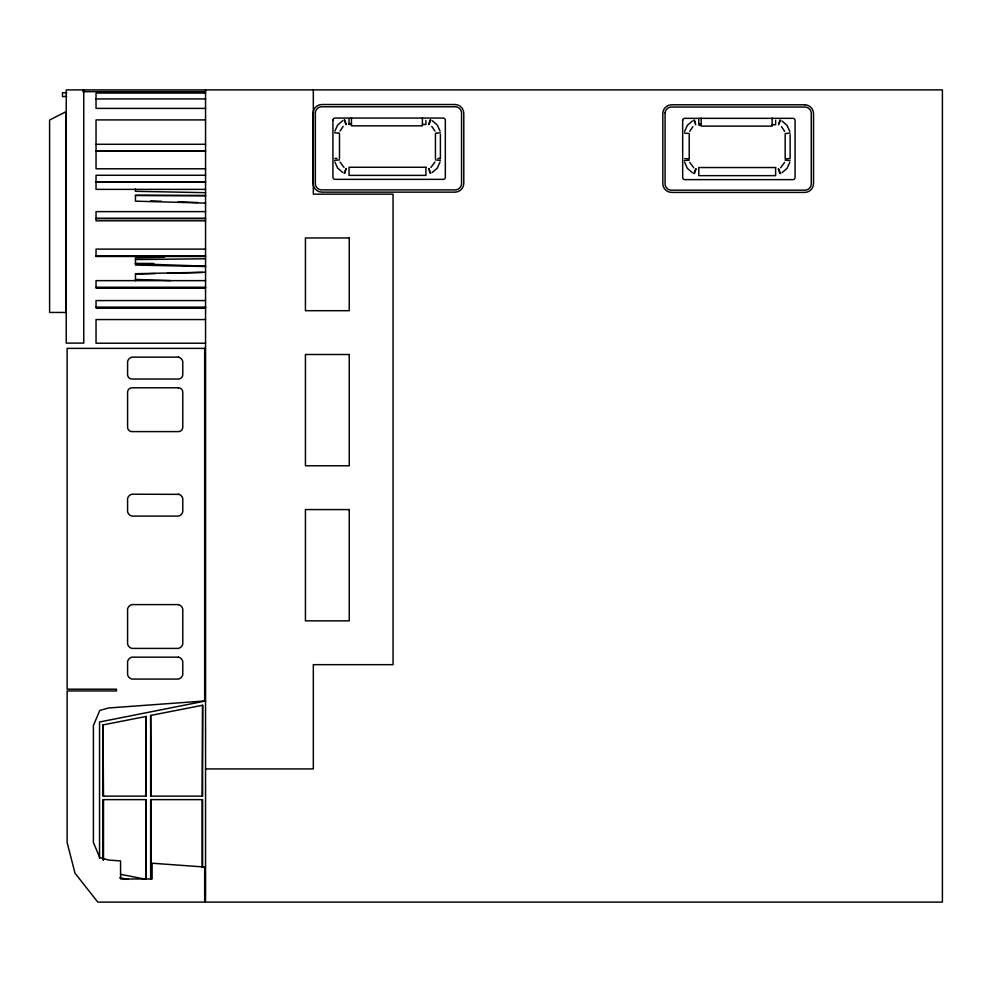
<?xml version="1.0" encoding="UTF-8"?>
<svg xmlns="http://www.w3.org/2000/svg" width="992" height="992" viewBox="0 0 992 992"><rect width="100%" height="100%" fill="white"/><g stroke="black" fill="none" stroke-linecap="round" stroke-linejoin="round"><path stroke-width="1.49" d="M334.874 131.13L337.615 125.079L342.624 120.726M440.051 162.031L437.311 168.07L432.301 172.422M684.604 131.403L687.344 125.352L692.354 120.999M789.781 162.304L787.04 168.342L782.031 172.695M344.708 173.352L345.737 170.413M346.109 169.359L346.357 168.677M428.569 124.471L428.817 123.789M429.189 122.748L430.218 119.809M694.437 173.625L695.479 170.686M695.851 169.632L696.086 168.95M778.918 123.02L779.96 120.082M340.02 131.068L343.145 126.381M434.905 162.093L430.888 167.474M689.75 131.341L692.875 126.654M784.635 162.366L780.617 167.747M344.125 173.154L345.328 170.264M345.551 169.706L346.034 168.566M428.891 124.595L430.801 120.007M693.854 173.426L695.057 170.537M695.293 169.979L695.764 168.838M778.621 124.868L780.53 120.28M205.555 700.972L99.535 722.002L99.535 858.266M102.994 724.904L146.221 716.422L146.221 796.13L102.994 796.13L102.994 724.904L103.503 796.13M150.66 715.443L202.616 705.238L202.616 796.13L150.66 796.13L150.66 715.443L151.168 796.13M435.376 133.288L436.096 133.213M436.616 133.164L440.312 132.779M334.614 160.382L339.549 159.861M785.106 133.56L785.838 133.486M786.346 133.436L790.041 133.052M684.344 160.654L689.279 160.134M135.458 274.04L155.273 273.569M167.462 273.284L202.504 272.465M164.412 257.275L135.458 257.932L135.458 265.062L205.555 266.538M205.555 272.205L135.458 273.718L135.458 280.748M135.458 259.557L205.555 258.763M205.555 91.661L82.894 91.661L82.894 89.9M66.737 92.74L62.496 92.678L62.496 96.633L66.737 96.348M205.555 93.05L96.038 93.05L96.038 108.401L205.555 108.401M96.038 98.927L205.555 98.927M205.555 119.908L96.038 119.908L96.038 168.789L205.555 168.789M349.023 123.69L351.428 123.69M698.752 123.963L701.17 123.963M349.023 124.112L351.428 124.112M351.428 124.372L349.023 124.459L349.023 119.201M422.406 124.459L425.903 124.459L425.903 120.516M698.752 124.384L701.17 124.384M698.752 124.645L701.17 124.645M701.17 124.732L698.752 124.732L698.752 119.474M772.136 124.732L775.632 124.732L775.632 120.255M96.038 144.286L205.555 144.286M334.862 158.41L337.007 158.41M437.918 158.41L440.398 158.41M684.592 158.683L689.217 158.683L689.217 134.776M205.555 175.274L96.038 175.274L96.038 189.373L205.555 189.373M205.555 211.618L96.038 211.618L96.038 220.807L205.555 220.807M96.038 218.414L205.555 218.414M96.038 218.538L205.555 218.538M205.555 249.104L96.038 249.104L96.038 256.482L205.555 256.482M96.038 255.886L205.555 255.886M96.038 256.023L205.555 256.023M205.555 280.637L96.038 280.637L96.038 288.027L205.555 288.027M96.038 287.432L205.555 287.432M96.038 287.556L205.555 287.556M205.555 300.576L96.038 300.576L96.038 307.966L205.555 307.966M96.038 307.359L205.555 307.359M96.038 307.495L205.555 307.495M205.555 319.56L96.038 319.56L96.038 343.22L205.555 343.22M205.604 348.366L67.121 348.366L67.121 689.192L116.498 689.192L116.498 690.94L67.121 690.94L67.121 842.518L75.008 873.183L97.786 902.1L204.674 902.1L204.674 867.045L152.111 863.214L152.111 878.986L120.565 878.986L120.565 860.92L108.55 860.039L99.783 857.584L93.409 842.518L93.409 725.512L99.783 710.433L108.55 707.978L204.674 700.972L204.674 348.366M202.616 705.238L202.108 796.13M146.221 716.422L145.712 796.13M205.555 768.924L313.323 768.924L313.323 664.665L393.055 664.665L393.055 194.159L313.323 194.159L313.323 89.9M102.994 860.014L102.994 799.626L146.221 799.626L146.221 879.334L145.712 799.626M205.555 203.1L135.458 201.165L135.458 195.387L205.555 195.498M178.92 494.351L131.961 494.202A5.915 5.915 0 0 0 127.584 498.579L127.584 511.723A5.915 5.915 0 0 0 131.961 516.1L178.399 516.1A5.915 5.915 0 0 0 182.776 511.723L182.776 498.579A5.915 5.915 0 0 0 178.92 494.351L178.399 494.202M135.458 195.399L205.555 195.709M135.458 263.364L153.748 263.475M205.555 192.684L135.458 191.307L135.458 188.678M135.458 279.434L170.512 280.6M150.697 200.892L161.361 201.264M178.126 201.847L197.941 202.542M135.458 263.76L205.555 266.154M684.344 133.052L688.039 133.436M688.56 133.486L689.279 133.56M785.106 160.134L790.041 160.654M334.614 132.779L338.309 133.164M338.83 133.213L339.549 133.288M435.376 159.861L440.312 160.382M120.664 874.361L146.221 879.334M119.846 877.784L128.315 879.458M782.031 120.999L787.04 125.352L789.781 131.403M692.354 172.695L687.344 168.342L684.604 162.304M432.301 120.726L437.311 125.079L440.051 131.13M342.624 172.422L337.615 168.07L334.874 162.031M693.768 167.747L689.75 162.366M344.038 167.474L340.02 162.093M781.522 126.654L784.635 131.341M431.78 126.381L434.905 131.068M778.621 168.838L779.104 169.979M779.328 170.537L780.53 173.426M693.854 120.28L695.764 124.868M428.891 168.566L429.375 169.706M429.598 170.264L430.801 173.154M344.125 120.007L346.034 124.595M778.298 168.95L778.546 169.632M778.918 170.686L779.96 173.625M694.437 120.082L695.479 123.02M428.569 168.677L428.817 169.359M429.189 170.413L430.218 173.352M344.708 119.809L345.737 122.748M346.109 123.789L346.357 124.471M790.128 134.714L790.128 158.683L785.168 158.683L785.168 134.776M772.136 118.098L772.136 126.12L701.17 126.12L701.17 118.098M440.398 134.441L440.398 158.72M435.438 134.503L435.438 158.41M422.406 117.825L422.406 125.848L351.428 125.848L351.428 117.825M339.487 134.503L339.487 158.41M205.555 89.9L205.555 902.1L942.4 902.1L942.4 89.9L66.241 89.9L66.241 343.108L83.774 343.108L83.774 89.9M202.616 867.405L202.616 799.626L150.66 799.626L150.66 878.788M202.108 799.626L202.108 867.405M151.168 799.626L151.168 878.788M103.503 799.626L103.503 860.014M315.344 112.431L315.344 184.239A6.56 6.56 0 0 0 320.999 189.881L455.886 189.881A6.56 6.56 0 0 0 461.54 184.239L461.54 112.431A6.56 6.56 0 0 0 455.886 106.776L320.999 106.776A6.56 6.56 0 0 0 315.344 112.431M332.94 120.032L332.94 177.394A2.282 2.282 0 0 0 334.899 179.354L443.362 179.354A2.282 2.282 0 0 0 445.334 177.394L445.334 120.032A2.282 2.282 0 0 0 443.362 118.06L334.899 118.06A2.282 2.282 0 0 0 332.94 120.032M665.074 112.704L665.074 184.512A6.56 6.56 0 0 0 670.728 190.154L805.616 190.154A6.56 6.56 0 0 0 811.27 184.512L811.27 112.704A6.56 6.56 0 0 0 805.616 107.049L670.728 107.049A6.56 6.56 0 0 0 665.074 112.704M682.67 120.305L682.67 177.667A2.282 2.282 0 0 0 684.629 179.626L793.104 179.626A2.282 2.282 0 0 0 795.063 177.667L795.063 120.305A2.282 2.282 0 0 0 793.104 118.333L684.629 118.333A2.282 2.282 0 0 0 682.67 120.305M65.918 111.761L49.6 120.032L49.6 312.455L65.918 312.455L65.918 111.761M455.03 104.52L321.854 104.52A8.767 8.767 0 0 0 313.088 113.286L313.088 183.384A8.767 8.767 0 0 0 321.854 192.138L455.03 192.138A8.767 8.767 0 0 0 463.785 183.384L463.785 113.286A8.767 8.767 0 0 0 455.03 104.52M804.76 104.792L671.584 104.792A8.767 8.767 0 0 0 662.817 113.559L662.817 183.656A8.767 8.767 0 0 0 671.584 192.411L804.76 192.411A8.767 8.767 0 0 0 813.527 183.656L813.527 113.559A8.767 8.767 0 0 0 804.76 104.792M205.555 151.069L96.038 151.069L205.555 151.206M425.903 167.264L349.023 167.264L349.023 175.373L425.903 175.373L425.903 167.264M775.632 167.536L698.752 167.536L698.752 175.646L775.632 175.646L775.632 167.536M205.555 182.057L96.038 182.057L205.555 182.193M349.246 237.968L305.437 237.968L305.437 310.694L349.246 310.694L349.246 237.968M349.246 354.504L305.437 354.504L305.437 465.769L349.246 465.769L349.246 354.504M178.399 357.132L131.961 357.132A5.915 5.915 0 0 0 127.584 361.51L127.584 374.654A4.377 4.377 0 0 0 131.961 379.031L178.399 379.031A4.377 4.377 0 0 0 182.776 374.654L182.776 361.51A5.915 5.915 0 0 0 178.399 357.132M178.399 387.798L131.961 387.798A4.377 4.377 0 0 0 127.584 392.175L127.584 427.217A4.377 4.377 0 0 0 131.961 431.607L178.399 431.607A4.377 4.377 0 0 0 182.776 427.217L182.776 392.175A4.377 4.377 0 0 0 178.399 387.798M349.246 509.578L305.437 509.578L305.437 620.856L349.246 620.856L349.246 509.578M178.399 604.599L131.961 604.599A5.915 5.915 0 0 0 127.584 608.976L127.584 644.019A5.915 5.915 0 0 0 131.961 648.408L178.399 648.408A5.915 5.915 0 0 0 182.776 644.019L182.776 608.976A5.915 5.915 0 0 0 178.399 604.599M178.399 657.163L131.961 657.163A5.915 5.915 0 0 0 127.584 661.552L127.584 674.684A5.915 5.915 0 0 0 131.961 679.074L178.399 679.074A5.915 5.915 0 0 0 182.776 674.684L182.776 661.552A5.915 5.915 0 0 0 178.399 657.163"/></g></svg>
